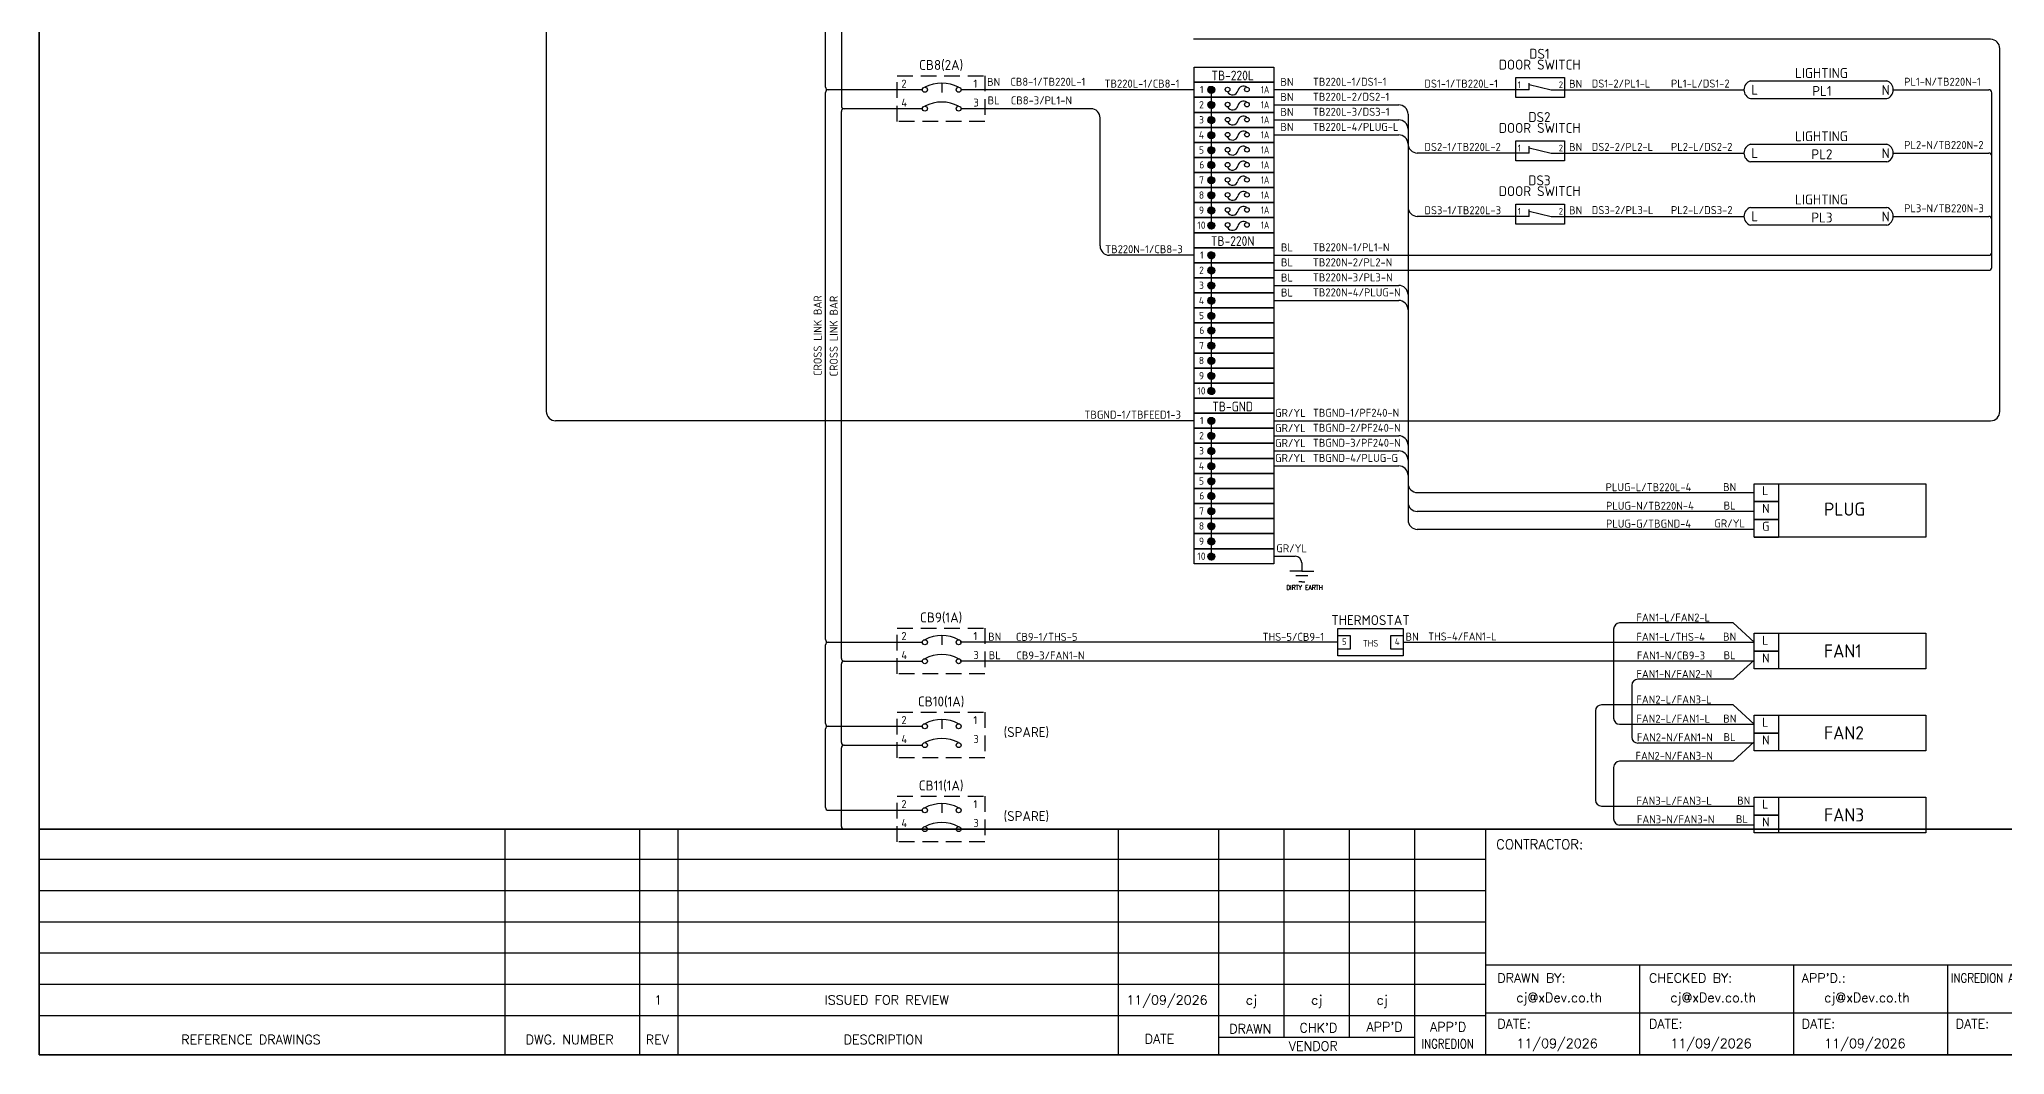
# Model space of a CAD drawing. Header units: millimetres. Extents: x 0 to 7875, y -75 to 3056.
# Drawn here: x 0 to 2512, y 0 to 1298 of the extents above; entities that cross this region are included whole.
import ezdxf
from ezdxf.enums import TextEntityAlignment as Align

# ---------------------------------------------------------------- set-up
doc = ezdxf.new("R2010")
doc.units = ezdxf.units.MM
doc.linetypes.add('ACAD_ISO03W100', pattern=[30, 12, -18])
doc.linetypes.add('SDASH', pattern=[0.3, 0.2, -0.1])
doc.layers.add('ASHADE', color=7, linetype='Continuous', lineweight=25)
doc.layers.add('power', color=7, linetype='Continuous', lineweight=25)
for name, color, linetype in [('CLOUD', 2, 'Continuous'), ('GT_1', 9, 'Continuous'), ('HELPPOINT', 7, 'Continuous'), ('MEMBER', 7, 'Continuous')]:
    doc.layers.add(name, color=color, linetype=linetype)
doc.styles.add('HTX11', font='O8111901')
doc.styles.add('ISO3098B', font='ISO3098B.shx')
doc.styles.add('ROMANS', font='romans.shx', dxfattribs={"width": 0.85, "height": 25})

# ---------------------------------------------------------------- blocks, each defined once
blk = doc.blocks.new('xFrame')
at = {"layer": 'GT_1', "color": 4}
for p, q in [((595.4, 0), (595.4, 288.2)), ((767.3, 0), (767.3, 288.2)), ((816.4, 0), (816.4, 288.2)), ((1379.1, 0), (1379.1, 288.2)), ((1507.4, 0), (1507.4, 288.2)), ((1591, 21.8), (1591, 288.2)), ((1674.5, 21.8), (1674.5, 288.2)), ((1757.8, 0), (1757.8, 288.2)), ((1848.8, 0), (1848.8, 288.2)), ((1848.8, 249.3), (0, 249.3)), ((1848.8, 209.5), (0, 209.5)), ((1848.8, 169.6), (0, 169.6)), ((1848.8, 129.7), (0, 129.7)), ((2635.8, 114.3), (1848.8, 114.3)), ((2045.6, 0), (2045.6, 114.3)), ((1848.8, 89.7), (0, 89.7)), ((2635.8, 52.9), (1848.8, 52.9)), ((1848.7, 49.8), (0, 49.8)), ((1757.8, 21.8), (1507.4, 21.8))]:
    blk.add_line(p, q, dxfattribs=at)
at = {"layer": 'HELPPOINT', "color": 4, "lineweight": 35}
for p, q in [((0, 0), (0, 2704.2)), ((0, 0), (0, 2704.2)), ((3893.3, 0), (0, 0)), ((3893.3, 0), (0, 0))]:
    blk.add_line(p, q, dxfattribs=at)
at = {"layer": 'MEMBER', "color": 4, "lineweight": 35}
blk.add_line((0, 288.2), (3893.3, 288.2), dxfattribs=at)
blk.add_line((0, 288.2), (3893.3, 288.2), dxfattribs=at)
at = {"style": 'HTX11'}
for tag, p in [('A', (3517.8, 79.8)), ('B', (3811.6, 14.9))]:
    blk.add_attdef(tag, text='', height=14.8, dxfattribs=at).set_placement(p, align=Align.MIDDLE_CENTER)
at = {"layer": 'MEMBER', "color": 4, "ltscale": 0.8, "style": 'ROMANS'}
for s, height, p in [('CONTRACTOR:', 12.35, (1861.9, 262.7)), ('DRAWN BY:', 11.88, (1863.4, 92.1)), ('CHECKED BY:', 11.875, (2057.3, 92.1)), ('cj@xDev.co.th', 11.875, (1887.8, 67.2)), ('cj@xDev.co.th', 11.875, (2084.6, 67.2)), ('REFERENCE DRAWINGS', 11.875, (181.4, 13.4)), ('DWG. NUMBER', 11.875, (621.6, 13.4)), ('REV', 11.88, (775.1, 13.4)), ('DESCRIPTION', 11.875, (1028, 13.4)), ('DATE', 11.88, (1412.8, 14.2)), ('DRAWN', 11.88, (1520.8, 27.3)), ("CHK'D", 11.88, (1610.6, 28.5)), ("APP'D", 11.88, (1696.2, 29.7)), ("APP'D", 11.88, (1777.4, 29.7)), ('DATE:', 11.88, (1863.4, 33.6)), ('DATE:', 11.88, (2057.3, 33.6)), ('VENDOR', 11.88, (1596.9, 5.1)), ('11/09/2026', 11.88, (1887.8, 8.5)), ('11/09/2026', 11.88, (2084.6, 8.5))]:
    blk.add_text(s, height=height, dxfattribs=at).set_placement(p)
at = {"layer": 'MEMBER', "color": 4, "ltscale": 0.8, "style": 'ROMANS', "width": 0.8}
for s, height, p in [("INGREDION APP'D.:", 11.875, (2443.3, 92.1)), ('INGREDION', 11.88, (1766.6, 8))]:
    blk.add_text(s, height=height, dxfattribs=at).set_placement(p)
at = {"layer": 'MEMBER', "color": 4, "ltscale": 0.8, "style": 'ROMANS'}
for s, height, p in [('1', 11.9, (790.9, 69.9)), ('ISSUED FOR REVIEW', 11.875, (1083, 69.9)), ('11/09/2026', 11.88, (1441.2, 69.9)), ('cj', 11.88, (1549.1, 69.9)), ('cj', 11.88, (1632.6, 69.9)), ('cj', 11.88, (1716.2, 69.9))]:
    blk.add_text(s, height=height, dxfattribs=at).set_placement(p, align=Align.MIDDLE_CENTER)

msp = doc.modelspace()

# ---------------------------------------------------------------- hatches: boundary and pattern name
at = {"layer": 'power', "linetype": 'Continuous'}
h = msp.add_hatch(dxfattribs=at)
h.set_pattern_fill('ANSI31', color=1, scale=0.65249, style=0)
h.set_pattern_definition([(45, (-144584.00397, -22745.91074), (-0.057672546576, 0.057672546576), [])])
h.paths.add_polyline_path([(1502.2, 1233.3, 1), (1493.4, 1233.3, 1)])
h = msp.add_hatch(dxfattribs=at)
h.set_pattern_fill('ANSI31', color=1, scale=0.65249, style=0)
h.set_pattern_definition([(45, (-144584.00397, -22765.25055), (-0.057672546576, 0.057672546576), [])])
h.paths.add_polyline_path([(1502.2, 1214, 1), (1493.4, 1214, 1)])
h = msp.add_hatch(dxfattribs=at)
h.set_pattern_fill('ANSI31', color=1, scale=0.65249, style=0)
h.set_pattern_definition([(45, (-144584.00397, -22784.59037), (-0.057672546576, 0.057672546576), [])])
h.paths.add_polyline_path([(1502.2, 1194.6, 1), (1493.4, 1194.6, 1)])
h = msp.add_hatch(dxfattribs=at)
h.set_pattern_fill('ANSI31', color=1, scale=0.65249, style=0)
h.set_pattern_definition([(45, (-144584.00397, -22803.93018), (-0.057672546576, 0.057672546576), [])])
h.paths.add_polyline_path([(1502.2, 1175.3, 1), (1493.4, 1175.3, 1)])
h = msp.add_hatch(dxfattribs=at)
h.set_pattern_fill('ANSI31', color=1, scale=0.65249, style=0)
h.set_pattern_definition([(45, (-144584.00397, -22823.27), (-0.057672546576, 0.057672546576), [])])
h.paths.add_polyline_path([(1502.2, 1156, 1), (1493.4, 1156, 1)])
h = msp.add_hatch(dxfattribs=at)
h.set_pattern_fill('ANSI31', color=1, scale=0.65249, style=0)
h.set_pattern_definition([(45, (-144584.00397, -22842.06358), (-0.057672546576, 0.057672546576), [])])
h.paths.add_polyline_path([(1502.2, 1137.2, 1), (1493.4, 1137.2, 1)])
h = msp.add_hatch(dxfattribs=at)
h.set_pattern_fill('ANSI31', color=1, scale=0.65249, style=0)
h.set_pattern_definition([(45, (-144584.00397, -22861.40339), (-0.057672546576, 0.057672546576), [])])
h.paths.add_polyline_path([(1502.2, 1117.8, 1), (1493.4, 1117.8, 1)])
h = msp.add_hatch(dxfattribs=at)
h.set_pattern_fill('ANSI31', color=1, scale=0.65249, style=0)
h.set_pattern_definition([(45, (-144584.00397, -22880.74321), (-0.057672546576, 0.057672546576), [])])
h.paths.add_polyline_path([(1502.2, 1098.5, 1), (1493.4, 1098.5, 1)])
h = msp.add_hatch(dxfattribs=at)
h.set_pattern_fill('ANSI31', color=1, scale=0.65249, style=0)
h.set_pattern_definition([(45, (-144584.00397, -22900.08302), (-0.057672546576, 0.057672546576), [])])
h.paths.add_polyline_path([(1502.2, 1079.1, 1), (1493.4, 1079.1, 1)])
h = msp.add_hatch(dxfattribs=at)
h.set_pattern_fill('ANSI31', color=1, scale=0.65249, style=0)
h.set_pattern_definition([(45, (-144584.00397, -22919.42284), (-0.057672546576, 0.057672546576), [])])
h.paths.add_polyline_path([(1502.2, 1059.8, 1), (1493.4, 1059.8, 1)])
h = msp.add_hatch(dxfattribs=at)
h.set_pattern_fill('ANSI31', color=0, scale=0.65249, style=0)
h.set_pattern_definition([(45, (-144584.00397, -22957.44698), (-0.057672546576, 0.057672546576), [])])
h.paths.add_polyline_path([(1502.2, 1021.8, 1), (1493.4, 1021.8, 1)])
h = msp.add_hatch(dxfattribs=at)
h.set_pattern_fill('ANSI31', color=0, scale=0.65249, style=0)
h.set_pattern_definition([(45, (-144584.00397, -22976.7868), (-0.057672546576, 0.057672546576), [])])
h.paths.add_polyline_path([(1502.2, 1002.4, 1), (1493.4, 1002.4, 1)])
h = msp.add_hatch(dxfattribs=at)
h.set_pattern_fill('ANSI31', color=0, scale=0.65249, style=0)
h.set_pattern_definition([(45, (-144584.00397, -22996.12661), (-0.057672546576, 0.057672546576), [])])
h.paths.add_polyline_path([(1502.2, 983.1, 1), (1493.4, 983.1, 1)])
h = msp.add_hatch(dxfattribs=at)
h.set_pattern_fill('ANSI31', color=0, scale=0.65249, style=0)
h.set_pattern_definition([(45, (-144584.00397, -23015.46643), (-0.057672546576, 0.057672546576), [])])
h.paths.add_polyline_path([(1502.2, 963.8, 1), (1493.4, 963.8, 1)])
h = msp.add_hatch(dxfattribs=at)
h.set_pattern_fill('ANSI31', color=0, scale=0.65249, style=0)
h.set_pattern_definition([(45, (-144584.00397, -23034.80624), (-0.057672546576, 0.057672546576), [])])
h.paths.add_polyline_path([(1502.2, 944.4, 1), (1493.4, 944.4, 1)])
h = msp.add_hatch(dxfattribs=at)
h.set_pattern_fill('ANSI31', color=0, scale=0.65249, style=0)
h.set_pattern_definition([(45, (-144584.00397, -23053.59982), (-0.057672546576, 0.057672546576), [])])
h.paths.add_polyline_path([(1502.2, 925.6, 1), (1493.4, 925.6, 1)])
h = msp.add_hatch(dxfattribs=at)
h.set_pattern_fill('ANSI31', color=0, scale=0.65249, style=0)
h.set_pattern_definition([(45, (-144584.00397, -23072.93964), (-0.057672546576, 0.057672546576), [])])
h.paths.add_polyline_path([(1502.2, 906.3, 1), (1493.4, 906.3, 1)])
h = msp.add_hatch(dxfattribs=at)
h.set_pattern_fill('ANSI31', color=0, scale=0.65249, style=0)
h.set_pattern_definition([(45, (-144584.00397, -23092.27945), (-0.057672546576, 0.057672546576), [])])
h.paths.add_polyline_path([(1502.2, 886.9, 1), (1493.4, 886.9, 1)])
h = msp.add_hatch(dxfattribs=at)
h.set_pattern_fill('ANSI31', color=0, scale=0.65249, style=0)
h.set_pattern_definition([(45, (-144584.00397, -23111.61927), (-0.057672546576, 0.057672546576), [])])
h.paths.add_polyline_path([(1502.2, 867.6, 1), (1493.4, 867.6, 1)])
h = msp.add_hatch(dxfattribs=at)
h.set_pattern_fill('ANSI31', color=0, scale=0.65249, style=0)
h.set_pattern_definition([(45, (-144584.00397, -23130.95908), (-0.057672546576, 0.057672546576), [])])
h.paths.add_polyline_path([(1502.2, 848.3, 1), (1493.4, 848.3, 1)])
h = msp.add_hatch(dxfattribs=at)
h.set_pattern_fill('ANSI31', color=3, scale=0.65249, style=0)
h.set_pattern_definition([(45, (-144584.00397, -23168.98323), (-0.057672546576, 0.057672546576), [])])
h.paths.add_polyline_path([(1502.2, 810.2, 1), (1493.4, 810.2, 1)])
h = msp.add_hatch(dxfattribs=at)
h.set_pattern_fill('ANSI31', color=3, scale=0.65249, style=0)
h.set_pattern_definition([(45, (-144584.00397, -23188.323045), (-0.057672546576, 0.057672546576), [])])
h.paths.add_polyline_path([(1502.2, 790.9, 1), (1493.4, 790.9, 1)])
h = msp.add_hatch(dxfattribs=at)
h.set_pattern_fill('ANSI31', color=3, scale=0.65249, style=0)
h.set_pattern_definition([(45, (-144584.00397, -23207.66286), (-0.057672546576, 0.057672546576), [])])
h.paths.add_polyline_path([(1502.2, 771.6, 1), (1493.4, 771.6, 1)])
h = msp.add_hatch(dxfattribs=at)
h.set_pattern_fill('ANSI31', color=3, scale=0.65249, style=0)
h.set_pattern_definition([(45, (-144584.00397, -23227.002675), (-0.057672546576, 0.057672546576), [])])
h.paths.add_polyline_path([(1502.2, 752.2, 1), (1493.4, 752.2, 1)])
h = msp.add_hatch(dxfattribs=at)
h.set_pattern_fill('ANSI31', color=3, scale=0.65249, style=0)
h.set_pattern_definition([(45, (-144584.00397, -23246.34249), (-0.057672546576, 0.057672546576), [])])
h.paths.add_polyline_path([(1502.2, 732.9, 1), (1493.4, 732.9, 1)])
h = msp.add_hatch(dxfattribs=at)
h.set_pattern_fill('ANSI31', color=3, scale=0.65249, style=0)
h.set_pattern_definition([(45, (-144584.00397, -23265.13607), (-0.057672546576, 0.057672546576), [])])
h.paths.add_polyline_path([(1502.2, 714.1, 1), (1493.4, 714.1, 1)])
h = msp.add_hatch(dxfattribs=at)
h.set_pattern_fill('ANSI31', color=3, scale=0.65249, style=0)
h.set_pattern_definition([(45, (-144584.00397, -23284.475884), (-0.057672546576, 0.057672546576), [])])
h.paths.add_polyline_path([(1502.2, 694.7, 1), (1493.4, 694.7, 1)])
h = msp.add_hatch(dxfattribs=at)
h.set_pattern_fill('ANSI31', color=3, scale=0.65249, style=0)
h.set_pattern_definition([(45, (-144584.00397, -23303.8157), (-0.057672546576, 0.057672546576), [])])
h.paths.add_polyline_path([(1502.2, 675.4, 1), (1493.4, 675.4, 1)])
h = msp.add_hatch(dxfattribs=at)
h.set_pattern_fill('ANSI31', color=3, scale=0.65249, style=0)
h.set_pattern_definition([(45, (-144584.00397, -23323.15551), (-0.057672546576, 0.057672546576), [])])
h.paths.add_polyline_path([(1502.2, 656.1, 1), (1493.4, 656.1, 1)])
h = msp.add_hatch(dxfattribs=at)
h.set_pattern_fill('ANSI31', color=3, scale=0.65249, style=0)
h.set_pattern_definition([(45, (-144584.00397, -23342.49533), (-0.057672546576, 0.057672546576), [])])
h.paths.add_polyline_path([(1502.2, 636.7, 1), (1493.4, 636.7, 1)])

# ---------------------------------------------------------------- linework, layer by layer
at = {"color": 3}
for p, q in [((648, 2388.2), (648, 822.2)), ((2493.8, 1297.9), (1475.2, 1297.9)), ((2505.7, 822.2), (2505.7, 1286)), ((1476.1, 810.3), (659.9, 810.3)), ((1497.8, 810.2), (1497.8, 636.7)), ((1577.9, 810.3), (2493.8, 810.3)), ((1577.9, 791.1), (1737.4, 791.1)), ((1577.9, 771.8), (1737.4, 771.8)), ((1577.9, 752.6), (1737.4, 752.6)), ((2191.5, 671.5), (1761.2, 671.5)), ((1577.9, 637.2), (1604.9, 637.2)), ((1613.6, 628.5), (1613.6, 617.9)), ((1613.6, 617.9), (1598.1, 617.9)), ((1621.3, 612.3), (1605.8, 612.3)), ((1613.6, 604.3), (1609.7, 604.3)), ((1613.6, 617.9), (1629, 617.9)), ((1613.6, 604.3), (1617.4, 604.3))]:
    msp.add_line(p, q, dxfattribs=at)
at = {"color": 1}
for p, q in [((1004.8, 1236.8), (1004.8, 1405.5)), ((1128.7, 1233.4), (1008.2, 1233.4)), ((1476.1, 1233.4), (1178.2, 1233.4)), ((1497.8, 1233.3), (1497.8, 1059.8)), ((1904, 1233.4), (1577.9, 1233.4)), ((1904, 1233.4), (1904, 1242)), ((1004.8, 530.6), (1004.8, 1230)), ((1577.9, 1214.1), (1737.4, 1214.1)), ((1577.9, 1194.9), (1737.4, 1194.9)), ((1749.3, 1202.2), (1749.3, 683.4)), ((1577.9, 1175.7), (1737.4, 1175.7)), ((1904, 1152.5), (1904, 1161.2)), ((1904, 1152.5), (1761.2, 1152.5)), ((1904, 1071.6), (1904, 1080.3)), ((1904, 1071.6), (1761.2, 1071.6)), ((1761.2, 718.5), (2191.5, 718.5)), ((2012.1, 544.1), (2012.1, 430.2)), ((2164.7, 551.9), (2019.8, 551.9)), ((2164.7, 551.9), (2191.5, 527.2)), ((1004.8, 423.2), (1004.8, 523.8)), ((1008.2, 527.2), (1128.7, 527.2)), ((1659.7, 527.2), (1177.1, 527.2)), ((1742.9, 527.2), (2191.5, 527.2)), ((1988.9, 439.4), (1988.9, 325.5)), ((2164.7, 447.1), (1996.6, 447.1)), ((2164.7, 447.1), (2191.5, 422.5)), ((1004.8, 315.9), (1004.8, 416.4)), ((1008.2, 419.8), (1128.7, 419.8)), ((2019.8, 422.5), (2191.5, 422.5)), ((1008.2, 312.4), (1128.7, 312.4)), ((1996.6, 317.7), (2191.5, 317.7))]:
    msp.add_line(p, q, dxfattribs=at)
at = {"color": 0}
for p, q in [((2369.3, 1233.4), (2491.6, 1233.4)), ((1343.9, 1209.2), (1178.2, 1209.2)), ((2495.4, 1006.4), (2495.4, 1229.6)), ((2369.3, 1152.5), (2491.6, 1152.5)), ((2369.3, 1071.6), (2491.6, 1071.6)), ((2191.5, 694.3), (1761.2, 694.3)), ((2191.5, 503), (1177.1, 503)), ((2164.7, 479.8), (2191.5, 504.4)), ((2164.7, 479.8), (2043, 479.8)), ((2191.5, 398.3), (2043, 398.3)), ((2164.7, 375.1), (2191.5, 399.7)), ((2164.7, 375.1), (2019.8, 375.1)), ((2191.5, 293.5), (2019.8, 293.5))]:
    msp.add_line(p, q, dxfattribs=at)
for p, q in [((1355.8, 1033.7), (1355.8, 1197.3)), ((1476.1, 1021.8), (1367.7, 1021.8)), ((1497.8, 1021.8), (1497.8, 848.3)), ((1577.9, 1021.8), (2491.6, 1021.8)), ((1577.9, 1002.6), (2491.6, 1002.6)), ((1577.9, 983.4), (1737.4, 983.4)), ((1577.9, 964.1), (1737.4, 964.1)), ((2035.3, 472.1), (2035.3, 406)), ((2012.1, 367.3), (2012.1, 301.3))]:
    msp.add_line(p, q)
at = {"color": 1}
for points in [[(1476.1, 1262.2), (1577.9, 1262.2), (1577.9, 1243), (1476.1, 1243)], [(1476.1, 1243), (1577.9, 1243), (1577.9, 1223.8), (1476.1, 1223.8)], [(1476.1, 1223.8), (1577.9, 1223.8), (1577.9, 1204.5), (1476.1, 1204.5)], [(1476.1, 1204.5), (1577.9, 1204.5), (1577.9, 1185.3), (1476.1, 1185.3)], [(1476.1, 1185.3), (1577.9, 1185.3), (1577.9, 1166.1), (1476.1, 1166.1)], [(1476.1, 1166.1), (1577.9, 1166.1), (1577.9, 1146.8), (1476.1, 1146.8)], [(1476.1, 1146.8), (1577.9, 1146.8), (1577.9, 1127.6), (1476.1, 1127.6)], [(1476.1, 1127.6), (1577.9, 1127.6), (1577.9, 1108.4), (1476.1, 1108.4)], [(1476.1, 1108.4), (1577.9, 1108.4), (1577.9, 1089.1), (1476.1, 1089.1)], [(1476.1, 1089.1), (1577.9, 1089.1), (1577.9, 1069.9), (1476.1, 1069.9)], [(1476.1, 1069.9), (1577.9, 1069.9), (1577.9, 1050.7), (1476.1, 1050.7)], [(2191.5, 729.8), (2222.9, 729.8), (2222.9, 707.1), (2191.5, 707.1)]]:
    msp.add_lwpolyline(points, close=True, dxfattribs=at)
at = {"color": 0}
for points in [[(1476.1, 1050.7), (1577.9, 1050.7), (1577.9, 1031.4), (1476.1, 1031.4)], [(1476.1, 1031.4), (1577.9, 1031.4), (1577.9, 1012.2), (1476.1, 1012.2)], [(1476.1, 1012.2), (1577.9, 1012.2), (1577.9, 993), (1476.1, 993)], [(1476.1, 993), (1577.9, 993), (1577.9, 973.8), (1476.1, 973.8)], [(1476.1, 973.8), (1577.9, 973.8), (1577.9, 954.5), (1476.1, 954.5)], [(1476.1, 954.5), (1577.9, 954.5), (1577.9, 935.3), (1476.1, 935.3)], [(1476.1, 935.3), (1577.9, 935.3), (1577.9, 916.1), (1476.1, 916.1)], [(1476.1, 916.1), (1577.9, 916.1), (1577.9, 896.8), (1476.1, 896.8)], [(1476.1, 896.8), (1577.9, 896.8), (1577.9, 877.6), (1476.1, 877.6)], [(1476.1, 877.6), (1577.9, 877.6), (1577.9, 858.4), (1476.1, 858.4)], [(1476.1, 858.4), (1577.9, 858.4), (1577.9, 839.1), (1476.1, 839.1)], [(2191.5, 729.8), (2411.3, 729.8), (2411.3, 661.5), (2191.5, 661.5)], [(2191.5, 707.1), (2222.9, 707.1), (2222.9, 684.3), (2191.5, 684.3)], [(2191.5, 661.5), (2222.9, 661.5), (2222.9, 661.5), (2191.5, 661.5)], [(1659.7, 544.7), (1742.9, 544.7), (1742.9, 509.8), (1659.7, 509.8)], [(1659.7, 536), (1675.4, 536), (1675.4, 518.5), (1659.7, 518.5)], [(1727.2, 536), (1742.9, 536), (1742.9, 518.5), (1727.2, 518.5)], [(2191.5, 538.6), (2222.9, 538.6), (2222.9, 493.1), (2191.5, 493.1)], [(2191.5, 538.6), (2222.9, 538.6), (2222.9, 515.8), (2191.5, 515.8)], [(2191.5, 538.6), (2411.3, 538.6), (2411.3, 493.1), (2191.5, 493.1)], [(2191.5, 515.8), (2222.9, 515.8), (2222.9, 493.1), (2191.5, 493.1)], [(2191.5, 433.9), (2222.9, 433.9), (2222.9, 388.3), (2191.5, 388.3)], [(2191.5, 433.9), (2222.9, 433.9), (2222.9, 411.1), (2191.5, 411.1)], [(2191.5, 433.9), (2411.3, 433.9), (2411.3, 388.3), (2191.5, 388.3)], [(2191.5, 411.1), (2222.9, 411.1), (2222.9, 388.3), (2191.5, 388.3)], [(2191.5, 329.1), (2222.9, 329.1), (2222.9, 283.6), (2191.5, 283.6)], [(2191.5, 329.1), (2222.9, 329.1), (2222.9, 306.3), (2191.5, 306.3)], [(2191.5, 329.1), (2411.3, 329.1), (2411.3, 283.6), (2191.5, 283.6)], [(2191.5, 306.3), (2222.9, 306.3), (2222.9, 283.6), (2191.5, 283.6)]]:
    msp.add_lwpolyline(points, close=True, dxfattribs=at)
at = {"color": 3}
for points in [[(1476.1, 839.1), (1577.9, 839.1), (1577.9, 819.9), (1476.1, 819.9)], [(1476.1, 819.9), (1577.9, 819.9), (1577.9, 800.7), (1476.1, 800.7)], [(1476.1, 800.7), (1577.9, 800.7), (1577.9, 781.5), (1476.1, 781.5)], [(1476.1, 781.5), (1577.9, 781.5), (1577.9, 762.2), (1476.1, 762.2)], [(1476.1, 762.2), (1577.9, 762.2), (1577.9, 743), (1476.1, 743)], [(1476.1, 743), (1577.9, 743), (1577.9, 723.8), (1476.1, 723.8)], [(1476.1, 723.8), (1577.9, 723.8), (1577.9, 704.5), (1476.1, 704.5)], [(1476.1, 704.5), (1577.9, 704.5), (1577.9, 685.3), (1476.1, 685.3)], [(1476.1, 685.3), (1577.9, 685.3), (1577.9, 666.1), (1476.1, 666.1)], [(2191.5, 684.3), (2222.9, 684.3), (2222.9, 661.5), (2191.5, 661.5)], [(1476.1, 666.1), (1577.9, 666.1), (1577.9, 646.8), (1476.1, 646.8)], [(1476.1, 646.8), (1577.9, 646.8), (1577.9, 627.6), (1476.1, 627.6)]]:
    msp.add_lwpolyline(points, close=True, dxfattribs=at)
for centre, radius, start, end in [((2493.8, 1286), 11.9, 0, 90), ((659.9, 822.2), 11.9, 180, 270), ((2493.8, 822.2), 11.9, 270, 0), ((1737.4, 779.2), 11.9, 0, 90), ((1737.4, 759.9), 11.9, 0, 90), ((1737.4, 740.7), 11.9, 0, 90), ((1761.2, 683.4), 11.9, 180, 270), ((1604.9, 628.5), 8.7, 0, 90)]:
    msp.add_arc(centre, radius, start, end, dxfattribs=at)
at = {"color": 1}
for centre, radius, start, end in [((1008.2, 1236.8), 3.41, 180, 270), ((1008.2, 1230), 3.41, 90, 180), ((1737.4, 1202.2), 11.9, 0, 90), ((1737.4, 1183), 11.9, 0, 90), ((1737.4, 1163.8), 11.9, 0, 90), ((1761.2, 1164.4), 11.9, 180, 270), ((1761.2, 1083.5), 11.9, 180, 270), ((1761.2, 730.4), 11.9, 180, 270), ((1008.2, 530.6), 3.41, 180, 270), ((2019.8, 544.1), 7.73, 90, 180), ((1008.2, 523.8), 3.41, 90, 180), ((1996.6, 439.4), 7.73, 90, 180), ((2019.8, 430.2), 7.73, 180, 270), ((1008.2, 423.2), 3.41, 180, 270), ((1008.2, 416.4), 3.41, 90, 180), ((1008.2, 315.9), 3.41, 180, 270), ((1996.6, 325.5), 7.73, 180, 270)]:
    msp.add_arc(centre, radius, start, end, dxfattribs=at)
at = {"color": 0}
for centre, start, end in [((2491.6, 1229.6), 0, 90), ((2491.6, 1148.7), 0, 90), ((2491.6, 1067.8), 0, 90), ((2491.6, 1025.6), 270, 0), ((2491.6, 1006.4), 270, 0)]:
    msp.add_arc(centre, 3.8, start, end, dxfattribs=at)
for centre, radius, start, end in [((1343.9, 1197.3), 11.9, 0, 90), ((1367.7, 1033.7), 11.9, 180, 270), ((1737.4, 971.5), 11.9, 0, 90), ((1737.4, 952.2), 11.9, 0, 90), ((1761.2, 706.2), 11.9, 180, 270), ((2043, 472.1), 7.73, 90, 180), ((2043, 406), 7.73, 180, 270), ((2019.8, 367.3), 7.73, 90, 180), ((2019.8, 301.3), 7.73, 180, 270)]:
    msp.add_arc(centre, radius, start, end)
at = {"layer": 'ASHADE', "color": 0}
for p, q in [((2191.5, 729.8), (2222.9, 729.8)), ((1659.7, 544.7), (1675.4, 544.7)), ((2191.5, 538.6), (2222.9, 538.6)), ((2191.5, 433.9), (2222.9, 433.9)), ((2191.5, 329.1), (2222.9, 329.1))]:
    msp.add_line(p, q, dxfattribs=at)
at = {"layer": 'CLOUD', "color": 0, "linetype": 'Continuous'}
for p, q in [((2222.9, 661.5), (2191.5, 661.5)), ((2222.9, 661.5), (2191.5, 661.5)), ((2222.9, 493.1), (2191.5, 493.1)), ((2222.9, 388.3), (2191.5, 388.3)), ((2222.9, 283.6), (2191.5, 283.6))]:
    msp.add_line(p, q, dxfattribs=at)
at = {"layer": 'GT_1', "color": 4}
for p, q in [((2242.3, 0), (2242.3, 114.3)), ((2439.1, 0), (2439.1, 114.3))]:
    msp.add_line(p, q, dxfattribs=at)
at = {"layer": 'power', "color": 0}
for p, q in [((1025.2, 1381.4), (1025.2, 1212.6)), ((1025.2, 506.5), (1025.2, 1205.8)), ((1128.7, 1209.2), (1028.6, 1209.2)), ((1028.6, 503), (1128.7, 503)), ((1025.2, 399.1), (1025.2, 499.6)), ((1025.2, 291.7), (1025.2, 392.2)), ((1028.6, 395.7), (1128.7, 395.7)), ((1028.6, 288.3), (1128.7, 288.3))]:
    msp.add_line(p, q, dxfattribs=at)
at = {"layer": 'power', "linetype": 'ACAD_ISO03W100'}
for p, q in [((1153.4, 1241.9), (1153.4, 1217.7)), ((1153.4, 535.8), (1153.4, 511.6)), ((1153.4, 428.4), (1153.4, 404.2)), ((1153.4, 321), (1153.4, 296.8))]:
    msp.add_line(p, q, dxfattribs=at)
at = {"layer": 'power', "color": 1, "linetype": 'Continuous'}
for p, q in [((1904, 1240.2), (1932.3, 1233.4)), ((1932.3, 1233.4), (2178.7, 1233.4)), ((1904, 1159.3), (1932.3, 1152.5)), ((1932.3, 1152.5), (2178.7, 1152.5)), ((1904, 1078.4), (1932.3, 1071.6)), ((1932.3, 1071.6), (2178.7, 1071.6))]:
    msp.add_line(p, q, dxfattribs=at)
at = {"layer": 'power', "color": 2, "linetype": 'SDASH', "ltscale": 100}
for points in [[(1208.6, 1251.4), (1208.6, 1192.9), (1096.6, 1192.9), (1096.6, 1251.4)], [(1208.6, 545.3), (1208.6, 486.7), (1096.6, 486.7), (1096.6, 545.3)], [(1208.6, 437.9), (1208.6, 379.3), (1096.6, 379.3), (1096.6, 437.9)], [(1208.6, 330.5), (1208.6, 271.9), (1096.6, 271.9), (1096.6, 330.5)]]:
    msp.add_lwpolyline(points, close=True, dxfattribs=at)
at = {"layer": 'power', "color": 0}
for points in [[(1949.1, 1223.6), (1887.2, 1223.6), (1887.2, 1249), (1949.1, 1249)], [(1949.1, 1142.7), (1887.2, 1142.7), (1887.2, 1168.2), (1949.1, 1168.2)], [(1949.1, 1061.8), (1887.2, 1061.8), (1887.2, 1087.3), (1949.1, 1087.3)]]:
    msp.add_lwpolyline(points, close=True, dxfattribs=at)
at = {"layer": 'power', "color": 0, "linetype": 'Continuous'}
for points in [[(2187.1, 1244.7), (2187.1, 1244.7), (2361.1, 1244.7)], [(2361.1, 1222), (2187.1, 1222)], [(2187.1, 1163.9), (2187.1, 1163.9), (2361.1, 1163.9)], [(2361.1, 1141.2), (2187.1, 1141.2)], [(2187.1, 1083), (2187.1, 1083), (2361.1, 1083)], [(2361.1, 1060.3), (2187.1, 1060.3)]]:
    msp.add_lwpolyline(points, dxfattribs=at)
at = {"layer": 'power'}
for centre in [(1131.9, 1233.4), (1175, 1233.4), (1131.9, 1209.2), (1175, 1209.2), (1131.9, 527.2), (1175, 527.2), (1131.9, 503), (1175, 503), (1131.9, 419.8), (1175, 419.8), (1131.9, 395.7), (1175, 395.7), (1131.9, 312.4), (1175, 312.4), (1131.9, 288.3), (1175, 288.3)]:
    msp.add_circle(centre, 3.2, dxfattribs=at)
at = {"layer": 'power', "color": 1, "linetype": 'Continuous'}
for centre in [(1497.8, 1233.3), (1497.8, 1214), (1497.8, 1194.6), (1497.8, 1175.3), (1497.8, 1156), (1497.8, 1137.2), (1497.8, 1117.8), (1497.8, 1098.5), (1497.8, 1079.1), (1497.8, 1059.8)]:
    msp.add_circle(centre, 4.41, dxfattribs=at)
at = {"layer": 'power', "color": 1}
for centre in [(1518.7, 1233.7), (1543.4, 1233.7), (1518.7, 1214.4), (1543.4, 1214.4), (1518.7, 1195.2), (1543.4, 1195.2), (1518.7, 1176), (1518.7, 1156.7), (1543.4, 1176), (1543.4, 1156.7), (1518.7, 1137.5), (1543.4, 1137.5), (1518.7, 1118.3), (1543.4, 1118.3), (1518.7, 1099.1), (1518.7, 1079.8), (1543.4, 1099.1), (1543.4, 1079.8), (1518.7, 1060.6), (1543.4, 1060.6)]:
    msp.add_circle(centre, 2.94, dxfattribs=at)
at = {"layer": 'power', "color": 0, "linetype": 'Continuous'}
for centre in [(1497.8, 1021.8), (1497.8, 1002.4), (1497.8, 983.1), (1497.8, 963.8), (1497.8, 944.4), (1497.8, 925.6), (1497.8, 906.3), (1497.8, 886.9), (1497.8, 867.6), (1497.8, 848.3)]:
    msp.add_circle(centre, 4.41, dxfattribs=at)
at = {"layer": 'power', "color": 3, "linetype": 'Continuous'}
for centre in [(1497.8, 810.2), (1497.8, 790.9), (1497.8, 771.6), (1497.8, 752.2), (1497.8, 732.9), (1497.8, 714.1), (1497.8, 694.7), (1497.8, 675.4), (1497.8, 656.1), (1497.8, 636.7)]:
    msp.add_circle(centre, 4.41, dxfattribs=at)
at = {"layer": 'power'}
for centre in [(1153.4, 1196), (1153.4, 1171.8), (1153.4, 489.8), (1153.4, 465.6), (1153.4, 382.4), (1153.4, 358.3), (1153.4, 275), (1153.4, 250.9)]:
    msp.add_arc(centre, 45.9, 62.0586, 117.9414, dxfattribs=at)
at = {"layer": 'power', "color": 1}
for centre, radius, start, end in [((1525, 1233.8), 7.02, 206.1634, 346.0383), ((1538.9, 1231), 7.15, 51.1309, 171.3254), ((1525, 1214.6), 7.02, 206.1634, 346.0383), ((1538.9, 1211.8), 7.15, 51.1309, 171.3254), ((1525, 1195.4), 7.02, 206.1634, 346.0383), ((1538.9, 1192.6), 7.15, 51.1309, 171.3254), ((1525, 1176.1), 7.02, 206.1634, 346.0383), ((1538.9, 1173.4), 7.15, 51.1309, 171.3254), ((1538.9, 1154.1), 7.15, 51.1309, 171.3254), ((1525, 1156.9), 7.02, 206.1634, 346.0383), ((1525, 1137.7), 7.02, 206.1634, 346.0383), ((1538.9, 1134.9), 7.15, 51.1309, 171.3254), ((1525, 1118.4), 7.02, 206.1634, 346.0383), ((1538.9, 1115.7), 7.15, 51.1309, 171.3254), ((1525, 1099.2), 7.02, 206.1634, 346.0383), ((1538.9, 1096.4), 7.15, 51.1309, 171.3254), ((1538.9, 1077.2), 7.15, 51.1309, 171.3254), ((1525, 1080), 7.02, 206.1634, 346.0383), ((1525, 1060.7), 7.02, 206.1634, 346.0383), ((1538.9, 1058), 7.15, 51.1309, 171.3254)]:
    msp.add_arc(centre, radius, start, end, dxfattribs=at)
at = {"layer": 'power', "color": 0, "linetype": 'Continuous'}
for centre, start, end in [((2190.5, 1233.4), 106.8637, 253.1363), ((2357.6, 1233.4), 286.8637, 73.1363), ((2190.5, 1152.5), 106.8637, 253.1363), ((2357.6, 1152.5), 286.8637, 73.1363), ((2190.5, 1071.6), 106.8637, 253.1363), ((2357.6, 1071.6), 286.8637, 73.1363)]:
    msp.add_arc(centre, 11.9, start, end, dxfattribs=at)
at = {"layer": 'power', "color": 0}
for centre, start, end in [((1028.6, 1212.6), 180, 270), ((1028.6, 1212.6), 180, 270), ((1028.6, 1205.8), 90, 180), ((1028.6, 506.5), 180, 270), ((1028.6, 499.6), 90, 180), ((1028.6, 399.1), 180, 270), ((1028.6, 392.2), 90, 180), ((1028.6, 291.7), 180, 270)]:
    msp.add_arc(centre, 3.41, start, end, dxfattribs=at)

# ---------------------------------------------------------------- block references
msp.add_blockref('xFrame', (0, 0))

# ---------------------------------------------------------------- texts
at = {"color": 0, "style": 'ROMANS', "width": 0.85}
msp.add_text('DIRTY EARTH', height=6.188, dxfattribs=at).set_placement((1617.1, 597.2), align=Align.MIDDLE_CENTER)
at = {"layer": 'MEMBER', "color": 4, "ltscale": 0.8, "style": 'ROMANS'}
for s, height, p in [("APP'D.:", 11.88, (2252.5, 92.1)), ('cj@xDev.co.th', 11.875, (2281.3, 67.2)), ('DATE:', 11.88, (2252.5, 33.6)), ('DATE:', 11.88, (2449.3, 33.6)), ('11/09/2026', 11.88, (2281.3, 8.5))]:
    msp.add_text(s, height=height, dxfattribs=at).set_placement(p)
at = {"layer": 'power', "style": 'ISO3098B'}
for s, height, p in [('DS1', 12.68, (1917.3, 1279.4)), ('CB8(2A)', 12.68, (1152.6, 1265.1)), ('DOOR SWITCH', 12.676, (1917.6, 1265.5)), ('LIGHTING', 12.68, (2277.7, 1254.8)), ('PL1', 12.68, (2278.3, 1231.9)), ('DOOR SWITCH', 12.676, (1917.6, 1184.6)), ('DS2', 12.68, (1917.3, 1198.5)), ('LIGHTING', 12.68, (2277.7, 1174)), ('PL2', 12.68, (2278.3, 1151)), ('DOOR SWITCH', 12.676, (1917.6, 1103.8)), ('DS3', 12.68, (1917.3, 1117.6)), ('LIGHTING', 12.68, (2277.7, 1093.1)), ('PL3', 12.68, (2278.3, 1070.1)), ('CB9(1A)', 12.68, (1152.6, 558.9)), ('THERMOSTAT', 12.68, (1701.4, 555.5)), ('THS', 8.45, (1701.4, 525.9)), ('CB10(1A)', 12.68, (1152.6, 451.5)), ('(SPARE)', 12.68, (1261.5, 412.4)), ('CB11(1A)', 12.68, (1152.6, 344.1)), ('(SPARE)', 12.68, (1261.5, 305))]:
    msp.add_text(s, height=height, dxfattribs=at).set_placement(p, align=Align.MIDDLE_CENTER)
at = {"layer": 'power', "color": 1, "style": 'ISO3098B', "width": 0.9}
msp.add_text('TB-220L', height=12.4, dxfattribs=at).set_placement((1525.2, 1251.6), align=Align.MIDDLE_CENTER)
at = {"layer": 'power', "color": 0, "style": 'ISO3098B'}
for s, height, p in [('2', 10.2, (1101.8, 1241.2)), ('1', 10.2, (1193.9, 1241.2)), ('TB220L-1/CB8-1', 10.227, (1361.4, 1241.2)), ('DS1-1/TB220L-1', 10.227, (1770.2, 1241.2)), ('1', 8.45, (1889.6, 1239.8)), ('2', 8.45, (1941.9, 1239.8)), ('BN', 10.23, (1955.2, 1241)), ('DS1-2/PL1-L', 10.227, (1984.1, 1241.3)), ('PL1-L/DS1-2', 10.227, (2085.4, 1241.3)), ('N', 12.7, (2354.6, 1233)), ('4', 10.2, (1101.8, 1217)), ('3', 10.2, (1193.9, 1217)), ('DS2-1/TB220L-2', 10.227, (1770.2, 1160.3)), ('1', 8.45, (1889.6, 1158.9)), ('2', 8.45, (1941.9, 1158.9)), ('BN', 10.23, (1955.2, 1160.1)), ('DS2-2/PL2-L', 10.227, (1984.1, 1160.4)), ('PL2-L/DS2-2', 10.227, (2085.4, 1160.4)), ('N', 12.7, (2354.6, 1152.2)), ('DS3-1/TB220L-3', 10.227, (1770.2, 1079.4)), ('1', 8.45, (1889.6, 1078.1)), ('2', 8.45, (1941.9, 1078.1)), ('BN', 10.23, (1955.2, 1079.3)), ('DS3-2/PL3-L', 10.227, (1984.1, 1079.6)), ('PL2-L/DS3-2', 10.227, (2085.4, 1079.6)), ('N', 12.7, (2354.6, 1071.3)), ('TB220N-1/CB8-3', 10.227, (1362.2, 1029.6)), ('TBGND-1/TBFEED1-3', 10.227, (1335.7, 818.1)), ('N', 11.6, (2201.9, 698.2)), ('2', 10.2, (1101.8, 535.1)), ('1', 10.2, (1193.9, 535.1)), ('BN', 10.23, (1746.2, 534.3)), ('THS-4/FAN1-L', 10.227, (1775, 534.6)), ('L', 11.6, (2201.9, 529.7)), ('4', 10.2, (1101.8, 510.9)), ('3', 10.2, (1193.9, 510.9)), ('N', 11.6, (2201.9, 507)), ('2', 10.2, (1101.8, 427.7)), ('1', 10.2, (1193.9, 427.7)), ('L', 11.6, (2201.9, 425)), ('4', 10.2, (1101.8, 403.5)), ('3', 10.2, (1193.9, 403.5)), ('N', 11.6, (2201.9, 402.2)), ('2', 10.2, (1101.8, 320.3)), ('1', 10.2, (1193.9, 320.3)), ('L', 11.6, (2201.9, 320.3)), ('N', 11.6, (2201.9, 297.5)), ('4', 10.2, (1101.8, 296.1)), ('3', 10.2, (1193.9, 296.1))]:
    msp.add_text(s, height=height, dxfattribs=at).set_placement(p, align=Align.MIDDLE_LEFT)
for s, height, p in [('BN', 10.23, (1219.7, 1243.4)), ('1', 9.3, (1485.7, 1233.7)), ('BN', 10.23, (1594.6, 1243.4)), ('BL', 10.23, (1219.7, 1219.8)), ('2', 9.3, (1485.3, 1214.2)), ('BN', 10.23, (1594.6, 1224.2)), ('BN', 10.23, (1594.6, 1205)), ('3', 9.3, (1485.3, 1195)), ('BN', 10.23, (1594.6, 1185.8)), ('4', 9.3, (1485.3, 1175.6)), ('5', 9.3, (1485.3, 1156.3)), ('6', 9.3, (1485.7, 1137.5)), ('7', 9.3, (1485.3, 1118.1)), ('9', 9.3, (1485.3, 1079.4)), ('8', 9.3, (1485.3, 1098.8)), ('10', 9.3, (1485.3, 1060.2)), ('BL', 10.23, (1594.6, 1031.9)), ('2', 9.3, (1485.3, 1002.7)), ('1', 9.3, (1485.7, 1022.1)), ('BL', 10.23, (1594.6, 1012.7)), ('3', 9.3, (1485.3, 983.5)), ('BL', 10.23, (1594.6, 993.4)), ('4', 9.3, (1485.3, 964)), ('BL', 10.23, (1594.6, 974.2)), ('5', 9.3, (1485.3, 944.8)), ('6', 9.3, (1485.7, 926)), ('7', 9.3, (1485.3, 906.5)), ('8', 9.3, (1485.3, 887.3)), ('9', 9.3, (1485.3, 867.9)), ('10', 9.3, (1485.3, 848.6)), ('GR/YL', 10.23, (1599, 820.4)), ('GR/YL', 10.23, (1599, 801.1)), ('GR/YL', 10.23, (1599, 781.9)), ('GR/YL', 10.23, (1599, 762.7)), ('BN', 10.23, (2160.4, 725.5)), ('BL', 10.23, (2160.4, 701.9)), ('GR/YL', 10.23, (2160.4, 679.1)), ('GR/YL', 10.23, (1600.6, 647.3)), ('BN', 10.23, (1221.1, 534.3)), ('BN', 10.23, (2160.4, 534.3)), ('BL', 10.23, (1221.1, 510.6)), ('BL', 10.23, (2160.4, 510.6)), ('BN', 10.23, (2160.6, 429.6)), ('BL', 10.23, (2160.2, 405.9)), ('BN', 10.23, (2178.4, 324.8)), ('BL', 10.23, (2176.1, 301.1))]:
    msp.add_text(s, height=height, dxfattribs=at).set_placement(p, align=Align.MIDDLE_CENTER)
for s, height, p in [('CB8-1/TB220L-1', 10.227, (1241.1, 1238.5)), ('TB220L-1/DS1-1', 10.227, (1627.7, 1238.5)), ('PL1-N/TB220N-1', 10.227, (2383.4, 1238.5)), ('CB8-3/PL1-N', 10.227, (1241.7, 1214.7)), ('TB220L-2/DS2-1', 10.227, (1627.7, 1219.3)), ('TB220L-3/DS3-1', 10.227, (1627.7, 1200.1)), ('TB220L-4/PLUG-L', 10.227, (1627.7, 1180.8)), ('PL2-N/TB220N-2', 10.227, (2383.4, 1157.7)), ('PL3-N/TB220N-3', 10.227, (2383.4, 1076.8)), ('TB220N-1/PL1-N', 10.227, (1627.7, 1027)), ('TB220N-2/PL2-N', 10.227, (1627.7, 1007.7)), ('TB220N-3/PL3-N', 10.227, (1627.7, 988.5)), ('TB220N-4/PLUG-N', 10.227, (1627.7, 969.3)), ('TBGND-1/PF240-N', 10.227, (1627.7, 815.4)), ('TBGND-2/PF240-N', 10.227, (1627.7, 796.2)), ('TBGND-3/PF240-N', 10.227, (1627.7, 777)), ('TBGND-4/PLUG-G', 10.227, (1627.7, 757.7)), ('PLUG-L/TB220L-4', 10.227, (2001.9, 720.3)), ('PLUG-N/TB220N-4', 10.227, (2002.4, 696.5)), ('PLUG', 16.9, (2281, 688.9)), ('PLUG-G/TBGND-4', 10.227, (2002.4, 673.7)), ('FAN1-L/FAN2-L', 10.227, (2041.2, 553.7)), ('CB9-1/THS-5', 10.227, (1248.2, 529)), ('FAN1-L/THS-4', 10.227, (2041.2, 529)), ('CB9-3/FAN1-N', 10.227, (1248.8, 505.2)), ('FAN1-N/CB9-3', 10.227, (2041.8, 505.2)), ('FAN1', 16.9, (2281, 507.6)), ('FAN1-N/FAN2-N', 10.227, (2041.2, 481.6)), ('FAN2-L/FAN3-L', 10.227, (2041.2, 448.9)), ('FAN2-L/FAN1-L', 10.227, (2041.2, 424.3)), ('FAN2-N/FAN1-N', 10.227, (2041.8, 400.5)), ('FAN2', 16.9, (2281, 402.9)), ('FAN2-N/FAN3-N', 10.227, (2040.1, 376.9)), ('FAN3-L/FAN3-L', 10.227, (2041.2, 319.5)), ('FAN3-N/FAN3-N', 10.227, (2041.8, 295.7)), ('FAN3', 16.9, (2281, 298.1))]:
    msp.add_text(s, height=height, dxfattribs=at).set_placement(p)
for s, height, width, p in [('1A', 9.3, 0.8, (1566.7, 1233.5)), ('1A', 9.3, 0.8, (1566.7, 1214.2)), ('1A', 9.3, 0.8, (1566.7, 1195)), ('1A', 9.3, 0.8, (1566.7, 1175.8)), ('1A', 9.3, 0.8, (1566.7, 1156.5)), ('1A', 9.3, 0.8, (1566.7, 1137.3)), ('1A', 9.3, 0.8, (1566.7, 1118.1)), ('1A', 9.3, 0.8, (1566.7, 1098.8)), ('1A', 9.3, 0.8, (1566.7, 1079.6)), ('1A', 9.3, 0.8, (1566.7, 1060.4)), ('TB-220N', 12.4, 0.9, (1525.2, 1040))]:
    msp.add_text(s, height=height, dxfattribs=dict(at, width=width)).set_placement(p, align=Align.MIDDLE_CENTER)
at = {"layer": 'power', "color": 1, "style": 'ISO3098B'}
for s, height, p in [('L', 12.7, (2188.1, 1233.4)), ('L', 12.7, (2188.1, 1152.5)), ('L', 12.7, (2188.1, 1071.7)), ('L', 11.6, (2201.9, 721)), ('5', 8.45, (1664.9, 528)), ('4', 8.45, (1732.4, 528))]:
    msp.add_text(s, height=height, dxfattribs=at).set_placement(p, align=Align.MIDDLE_LEFT)
at = {"layer": 'power', "color": 0, "style": 'ISO3098B'}
for p in [(994.8, 919.1), (1015.3, 918.5)]:
    msp.add_text('CROSS LINK BAR', height=10.227, rotation=90, dxfattribs=at).set_placement(p, align=Align.MIDDLE_CENTER)
at = {"layer": 'power', "color": 3, "style": 'ISO3098B', "width": 0.9}
msp.add_text('TB-GND', height=12.4, dxfattribs=at).set_placement((1525.2, 828.5), align=Align.MIDDLE_CENTER)
at = {"layer": 'power', "color": 3, "style": 'ISO3098B'}
for s, p in [('1', (1485.7, 810.6)), ('2', (1485.3, 791.2)), ('4', (1485.3, 752.5)), ('3', (1485.3, 771.9)), ('5', (1485.3, 733.2)), ('6', (1485.7, 714.4)), ('7', (1485.3, 695)), ('8', (1485.3, 675.8)), ('9', (1485.3, 656.3)), ('10', (1485.3, 637.1))]:
    msp.add_text(s, height=9.3, dxfattribs=at).set_placement(p, align=Align.MIDDLE_CENTER)
msp.add_text('G', height=11.6, dxfattribs=at).set_placement((2201.9, 675.4), align=Align.MIDDLE_LEFT)
at = {"layer": 'power', "color": 0, "style": 'ISO3098B'}
msp.add_text('THS-5/CB9-1', height=10.227, dxfattribs=at).set_placement((1642, 529), align=Align.RIGHT)

doc.saveas('drawing.dxf')
